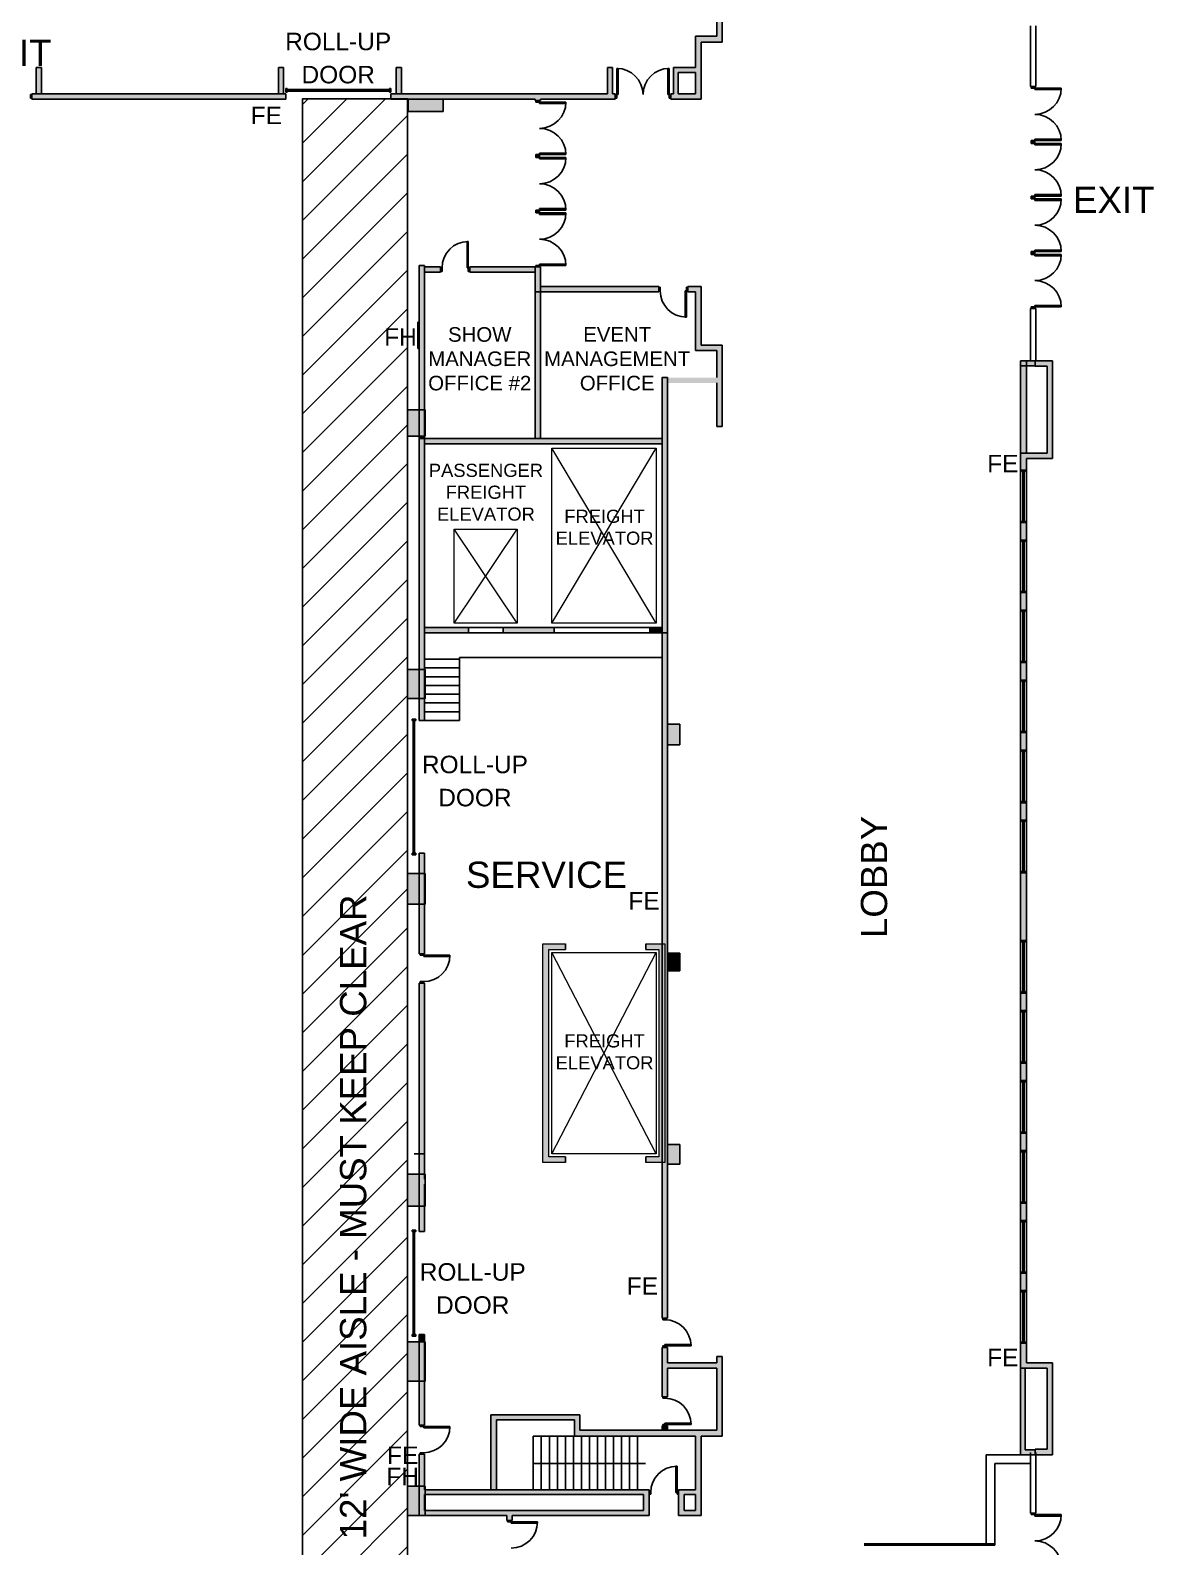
# Model space of a CAD drawing. Header units: inches. Extents: x -232 to 4871, y -5993 to -96.
# Drawn here: x 2971 to 4511, y -4732 to -2653 of the extents above; entities that cross this region are included whole.
import ezdxf
from ezdxf.enums import TextEntityAlignment as Align

# ---------------------------------------------------------------- set-up
doc = ezdxf.new("R2010")
doc.units = ezdxf.units.IN
doc.header["$LTSCALE"] = 100
doc.header["$MEASUREMENT"] = 0
doc.layers.get('0').update_dxf_attribs({"linetype": 'CONTINUOUS'})
for name, color, linetype in [('bldg_clmn', 9, 'CONTINUOUS'), ('bldg_doors', 9, 'CONTINUOUS'), ('bldg_doors_service', 7, 'CONTINUOUS'), ('bldg_fire', 1, 'CONTINUOUS'), ('bldg_glass', 9, 'CONTINUOUS'), ('bldg_keepclear', 1, 'CONTINUOUS'), ('bldg_stairs', 9, 'CONTINUOUS'), ('bldg_text', 94, 'CONTINUOUS'), ('bldg_wallint', 9, 'CONTINUOUS'), ('bldg_wallintsol', 9, 'CONTINUOUS')]:
    doc.layers.add(name, color=color, linetype=linetype)
doc.layers.add('bldg_elev', color=9, linetype='CONTINUOUS', lineweight=18)
doc.styles.add('bldgtx24', font='arial.ttf', dxfattribs={"height": 24})
doc.styles.add('bldgtx30', font='arial.ttf', dxfattribs={"height": 30})
doc.styles.add('bldgtx36', font='arial.ttf', dxfattribs={"height": 36})

msp = doc.modelspace()

# ---------------------------------------------------------------- hatches: boundary and pattern name
at = {"layer": 'bldg_clmn'}
for points in [[(3488.5, -3173), (3512.5, -3173), (3512.5, -3209), (3488.5, -3209)], [(3488.5, -3529), (3512.5, -3529), (3512.5, -3569), (3488.5, -3569)], [(3488.5, -3809), (3512.5, -3809), (3512.5, -3851), (3488.5, -3851)], [(3488.5, -4221), (3512.5, -4221), (3512.5, -4265), (3488.5, -4265)], [(3488.5, -4451), (3512.5, -4451), (3512.5, -4505), (3488.5, -4505)], [(3488.5, -4649), (3512.5, -4649), (3512.5, -4689), (3488.5, -4689)]]:
    msp.add_hatch(color=256, dxfattribs=at).paths.add_polyline_path(points)
at = {"layer": 'bldg_keepclear'}
h = msp.add_hatch(dxfattribs=at)
h.set_pattern_fill('ANSI31', color=256, scale=300)
h.paths.add_polyline_path([(3344.5, -5848.5), (3488.5, -5848.5), (3488.5, -2746.4), (3344.5, -2746.4)])
h.paths.add_polyline_path([(3441.9, -4731.2), (3441.9, -3828.2), (3386, -3828.2), (3386, -4731.2)], flags=24)
at = {"layer": 'bldg_wallintsol'}
h = msp.add_hatch(color=256, dxfattribs=at)
h.paths.add_polyline_path([(3891, -2668.7), (3919.5, -2668.7), (3919.5, -2561.9), (3912.2, -2561.9), (3912.2, -2660.7), (3883, -2660.7), (3883, -2703.7), (3852.8, -2703.7), (3852.8, -2739.7), (3849.2, -2739.7), (3849.2, -2747), (3852.8, -2747), (3891, -2747)])
h.paths.add_polyline_path([(3883, -2710.4), (3883, -2739.7), (3859.4, -2739.7), (3859.4, -2710.4)], flags=16)
for points in [[(2986.7, -2703.7), (2979.5, -2703.7), (2979.5, -2739.7), (2986.7, -2739.7)], [(3318.6, -2703.7), (3311.4, -2703.7), (3311.4, -2739.7), (3318.6, -2739.7)], [(3773.2, -2739.7), (3769.5, -2739.7), (3769.5, -2703.7), (3762.3, -2703.7), (3762.3, -2739.7), (3465.5, -2739.7), (3465.5, -2747), (3663.4, -2747), (3663.4, -2749.1), (3670.7, -2749.1), (3670.7, -2747), (3769.5, -2747), (3773.2, -2747)], [(3480.1, -2703.7), (3472.8, -2703.7), (3472.8, -2739.7), (3480.1, -2739.7)], [(3321.5, -2739.7), (2973.5, -2739.7), (2973.5, -2747), (3321.5, -2747)], [(3537.5, -2763.8), (3537.5, -2747), (3489.5, -2747), (3489.5, -2763.8)], [(3511.7, -2975), (3504.5, -2975), (3504.5, -3039.9), (3504.5, -3173), (3511.7, -3173)], [(3832.8, -3003.9), (3670.7, -3003.9), (3670.7, -2977.1), (3663.4, -2977.1), (3663.4, -3011.2), (3832.8, -3011.2)], [(3670.7, -3011.2), (3663.4, -3011.2), (3663.4, -3212.5), (3670.7, -3212.5)], [(3891, -3003.9), (3872.8, -3003.9), (3872.8, -3011.2), (3883, -3011.2), (3883, -3091.7), (3912.2, -3091.7), (3912.2, -3128.9), (3837.4, -3128.9), (3837.4, -3136.2), (3912.2, -3136.2), (3912.2, -3195.9), (3919.5, -3195.9), (3919.5, -3183.7), (3919.5, -3084.4), (3891, -3084.4)], [(3844.6, -3479), (3837.4, -3479), (3837.4, -3128.9), (3844.6, -3128.9)], [(3511.7, -3209), (3504.5, -3209), (3504.5, -3212.5), (3511.7, -3212.5)], [(3511.7, -3219.7), (3511.7, -3212.5), (3504.5, -3212.5), (3504.5, -3219.7), (3504.5, -3471.7), (3504.5, -3529), (3511.7, -3529), (3511.7, -3479), (3511.7, -3471.7)], [(3837.4, -3212.5), (3511.7, -3212.5), (3511.7, -3219.7), (3837.4, -3219.7)], [(3571.8, -3479), (3571.8, -3471.7), (3511.7, -3471.7), (3511.7, -3479)], [(3689.5, -3479), (3689.5, -3471.7), (3619.3, -3471.7), (3619.3, -3479)], [(3837.4, -3471.7), (3820.6, -3471.7), (3820.6, -3479), (3837.4, -3479)], [(3844.6, -3479), (3837.4, -3479), (3837.4, -3968.5), (3837.4, -4418.6), (3844.6, -4418.6)], [(3511.7, -3569), (3504.5, -3569), (3504.5, -3599), (3511.7, -3599)], [(3861.6, -3604.2), (3844.6, -3604.2), (3844.6, -3632.2), (3861.6, -3632.2)], [(3511.7, -3781), (3504.5, -3781), (3504.5, -3919), (3511.7, -3919)], [(4336.6, -3807.7), (4328.5, -3807.7), (4328.5, -3900.8), (4336.6, -3900.8)], [(3704.9, -3905.2), (3674.1, -3905.2), (3674.1, -4205.2), (3704.9, -4205.2), (3704.9, -4197.2), (3682.1, -4197.2), (3682.1, -3913.2), (3704.9, -3913.2)], [(3837.4, -3905.2), (3814.9, -3905.2), (3814.9, -3913.2), (3833.1, -3913.2), (3833.1, -4197.2), (3814.9, -4197.2), (3814.9, -4205.2), (3837.4, -4205.2), (3837.4, -3968.5)], [(3861.6, -3918.2), (3844.6, -3918.2), (3844.6, -3942.2), (3861.6, -3942.2)], [(3861.6, -4180.2), (3844.6, -4180.2), (3844.6, -4207.2), (3861.6, -4207.2)], [(3511.7, -4265), (3504.5, -4265), (3504.5, -4299.7), (3511.7, -4299.7)], [(3511.7, -4441), (3504.5, -4441), (3504.5, -4451), (3511.7, -4451)], [(4372.6, -4479.7), (4336.6, -4479.7), (4336.6, -4452.8), (4328.5, -4452.8), (4328.5, -4487.2), (4365.1, -4487.2), (4365.1, -4598.2), (4348.6, -4598.2), (4348.6, -4605.7), (4372.6, -4605.7)], [(4348.6, -4599.1), (4335.1, -4599.1), (4335.1, -4487.2), (4328.5, -4487.2), (4328.5, -4605.7), (4348.6, -4605.7)], [(3511.7, -4505), (3504.5, -4505), (3504.5, -4557.7), (3504.5, -4565), (3511.7, -4565)], [(3844.6, -4566.2), (3837.4, -4566.2), (3837.4, -4572.2), (3844.6, -4572.2)], [(3511.7, -4605), (3504.5, -4605), (3504.5, -4649), (3511.7, -4649)], [(3819.8, -4653.7), (3512.5, -4653.7), (3512.5, -4660.4), (3811.8, -4660.4), (3811.8, -4682.4), (3631.7, -4682.4), (3512.5, -4682.4), (3512.5, -4689), (3624.5, -4689), (3624.5, -4695.8), (3631.7, -4695.8), (3631.7, -4689), (3819.8, -4689)]]:
    msp.add_hatch(color=256, dxfattribs=at).paths.add_polyline_path(points)
h = msp.add_hatch(color=256, dxfattribs=at)
h.paths.add_polyline_path([(3663.4, -2977.1), (3573.7, -2977.1), (3573.7, -2984.4), (3663.4, -2984.4)])
h.paths.add_polyline_path([(3533.7, -2977.1), (3511.7, -2977.1), (3511.7, -2984.4), (3533.7, -2984.4)])
h = msp.add_hatch(color=256, dxfattribs=at)
h.paths.add_polyline_path([(4372.6, -3105.9), (4348.6, -3105.9), (4348.6, -3113.4), (4365.1, -3113.4), (4365.1, -3232.4), (4328.5, -3232.4), (4328.5, -3255.7), (4336.6, -3255.7), (4336.6, -3239.9), (4372.6, -3239.9)])
h.paths.add_polyline_path([(4348.6, -3105.9), (4336.6, -3105.9), (4336.6, -3112.5), (4348.6, -3112.5)])
h.paths.add_polyline_path([(4336.6, -3105.9), (4328.5, -3105.9), (4328.5, -3112.5), (4336.6, -3112.5)])
h.paths.add_polyline_path([(4336.6, -3112.5), (4328.5, -3112.5), (4328.5, -3232.4), (4336.6, -3232.4)])
h = msp.add_hatch(color=256, dxfattribs=at)
h.paths.add_polyline_path([(4336.6, -3327.7), (4328.5, -3327.7), (4328.5, -3351.7), (4336.6, -3351.7)])
h.paths.add_polyline_path([(4336.6, -3423.7), (4328.5, -3423.7), (4328.5, -3447.7), (4336.6, -3447.7)])
h.paths.add_polyline_path([(4336.6, -3519.7), (4328.5, -3519.7), (4328.5, -3543.7), (4336.6, -3543.7)])
h.paths.add_polyline_path([(4336.6, -3615.7), (4328.5, -3615.7), (4328.5, -3639.7), (4336.6, -3639.7)])
h.paths.add_polyline_path([(4336.6, -3711.7), (4328.5, -3711.7), (4328.5, -3735.7), (4336.6, -3735.7)])
h = msp.add_hatch(color=256, dxfattribs=at)
h.paths.add_polyline_path([(3511.7, -3959), (3504.5, -3959), (3504.5, -3975.7), (3504.5, -4193), (3511.7, -4193)])
h.paths.add_polyline_path([(3511.7, -4193), (3504.5, -4193), (3504.5, -4195), (3504.5, -4221), (3511.7, -4221)])
h = msp.add_hatch(color=256, dxfattribs=at)
h.paths.add_polyline_path([(4336.6, -3972.8), (4328.5, -3972.8), (4328.5, -3996.8), (4336.6, -3996.8)])
h.paths.add_polyline_path([(4336.6, -4068.8), (4328.5, -4068.8), (4328.5, -4092.8), (4336.6, -4092.8)])
h.paths.add_polyline_path([(4336.6, -4164.8), (4328.5, -4164.8), (4328.5, -4188.8), (4336.6, -4188.8)])
h.paths.add_polyline_path([(4336.6, -4260.8), (4328.5, -4260.8), (4328.5, -4284.8), (4336.6, -4284.8)])
h.paths.add_polyline_path([(4336.6, -4356.8), (4328.5, -4356.8), (4328.5, -4380.8), (4336.6, -4380.8)])
h = msp.add_hatch(color=256, dxfattribs=at)
h.paths.add_polyline_path([(3891, -4580.2), (3919.5, -4580.2), (3919.5, -4479.7), (3919.5, -4471.2), (3912.2, -4471.2), (3912.2, -4479.7), (3844.6, -4479.7), (3844.6, -4458.6), (3837.4, -4458.6), (3837.4, -4526.2), (3844.6, -4526.2), (3844.6, -4487), (3912.2, -4487), (3912.2, -4572.2), (3724.6, -4572.2), (3724.6, -4551.1), (3602.6, -4551.1), (3602.6, -4653.7), (3610.6, -4653.7), (3610.6, -4557.7), (3717.4, -4557.7), (3717.4, -4580.2), (3883, -4580.2), (3883, -4653.7), (3859.8, -4653.7), (3859.8, -4661), (3859.8, -4689), (3891, -4689)])
h.paths.add_polyline_path([(3883, -4660.4), (3883, -4682.4), (3867.8, -4682.4), (3867.8, -4660.4)], flags=16)

# ---------------------------------------------------------------- linework, layer by layer
msp.add_line((3717.4, -4580.2), (3660.8, -4580.2))
at = {"layer": 'bldg_clmn'}
for points in [[(3488.5, -3173), (3512.5, -3173), (3512.5, -3209), (3488.5, -3209)], [(3488.5, -3529), (3512.5, -3529), (3512.5, -3569), (3488.5, -3569)], [(3488.5, -3809), (3512.5, -3809), (3512.5, -3851), (3488.5, -3851)], [(3488.5, -4221), (3512.5, -4221), (3512.5, -4265), (3488.5, -4265)], [(3488.5, -4451), (3512.5, -4451), (3512.5, -4505), (3488.5, -4505)], [(3488.5, -4649), (3512.5, -4649), (3512.5, -4689), (3488.5, -4689)]]:
    msp.add_lwpolyline(points, close=True, dxfattribs=at)
at = {"layer": 'bldg_doors'}
for p, q in [((3777.2, -2704.9), (3775.2, -2704.9)), ((3775.2, -2704.9), (3775.2, -2740.9)), ((3777.2, -2740.9), (3777.2, -2704.9)), ((3845.2, -2740.9), (3845.2, -2704.9)), ((3845.2, -2704.9), (3847.2, -2704.9)), ((3847.2, -2704.9), (3847.2, -2740.9)), ((2971.5, -2740.9), (2973.5, -2740.9)), ((2971.5, -2745.9), (2971.5, -2740.9)), ((2973.5, -2740.9), (2973.5, -2745.9)), ((3773.2, -2745.9), (3773.2, -2740.9)), ((3773.2, -2740.9), (3775.2, -2740.9)), ((3775.2, -2740.9), (3777.2, -2740.9)), ((3775.2, -2740.9), (3775.2, -2745.9)), ((3847.2, -2740.9), (3845.2, -2740.9)), ((3849.2, -2740.9), (3847.2, -2740.9)), ((3847.2, -2740.9), (3847.2, -2745.9)), ((3849.2, -2745.9), (3849.2, -2740.9)), ((4343.4, -2731.9), (4343.4, -2729.9)), ((4343.4, -2729.9), (4348.4, -2729.9)), ((4348.4, -2731.9), (4343.4, -2731.9)), ((4348.4, -2729.9), (4348.4, -2731.9)), ((4348.4, -2731.9), (4348.4, -2733.9)), ((4384.4, -2731.9), (4348.4, -2731.9)), ((4348.4, -2733.9), (4384.4, -2733.9)), ((4384.4, -2733.9), (4384.4, -2731.9)), ((2973.5, -2745.9), (2971.5, -2745.9)), ((3664.5, -2751.1), (3664.5, -2749.1)), ((3664.5, -2749.1), (3669.5, -2749.1)), ((3669.5, -2751.1), (3664.5, -2751.1)), ((3669.5, -2749.1), (3669.5, -2751.1)), ((3669.5, -2751.1), (3669.5, -2753.1)), ((3705.5, -2751.1), (3669.5, -2751.1)), ((3669.5, -2753.1), (3705.5, -2753.1)), ((3705.5, -2753.1), (3705.5, -2751.1)), ((3775.2, -2745.9), (3773.2, -2745.9)), ((3847.2, -2745.9), (3849.2, -2745.9)), ((4343.4, -2803.9), (4343.4, -2805.9)), ((4348.4, -2803.9), (4343.4, -2803.9)), ((4343.4, -2807.9), (4343.4, -2805.9)), ((4343.4, -2805.9), (4348.4, -2805.9)), ((4343.4, -2805.9), (4348.4, -2805.9)), ((4348.4, -2803.9), (4348.4, -2801.9)), ((4348.4, -2801.9), (4384.4, -2801.9)), ((4384.4, -2803.9), (4348.4, -2803.9)), ((4348.4, -2805.9), (4348.4, -2803.9)), ((4348.4, -2805.9), (4348.4, -2807.9)), ((4384.4, -2801.9), (4384.4, -2803.9)), ((3664.5, -2823.1), (3664.5, -2825.1)), ((3669.5, -2823.1), (3664.5, -2823.1)), ((3664.5, -2827.1), (3664.5, -2825.1)), ((3664.5, -2825.1), (3669.5, -2825.1)), ((3664.5, -2825.1), (3669.5, -2825.1)), ((3669.5, -2827.1), (3664.5, -2827.1)), ((3669.5, -2823.1), (3669.5, -2821.1)), ((3669.5, -2821.1), (3705.5, -2821.1)), ((3705.5, -2823.1), (3669.5, -2823.1)), ((3669.5, -2825.1), (3669.5, -2823.1)), ((3669.5, -2825.1), (3669.5, -2827.1)), ((3669.5, -2827.1), (3669.5, -2829.1)), ((3705.5, -2827.1), (3669.5, -2827.1)), ((3705.5, -2821.1), (3705.5, -2823.1)), ((3705.5, -2829.1), (3705.5, -2827.1)), ((4348.4, -2807.9), (4343.4, -2807.9)), ((4348.4, -2807.9), (4348.4, -2809.9)), ((4384.4, -2807.9), (4348.4, -2807.9)), ((4348.4, -2809.9), (4384.4, -2809.9)), ((4384.4, -2809.9), (4384.4, -2807.9)), ((3669.5, -2829.1), (3705.5, -2829.1)), ((4343.4, -2879.9), (4343.4, -2881.9)), ((4348.4, -2879.9), (4343.4, -2879.9)), ((4343.4, -2881.9), (4348.4, -2881.9)), ((4343.4, -2883.9), (4343.4, -2881.9)), ((4343.4, -2881.9), (4348.4, -2881.9)), ((4348.4, -2883.9), (4343.4, -2883.9)), ((4348.4, -2879.9), (4348.4, -2877.9)), ((4348.4, -2877.9), (4384.4, -2877.9)), ((4384.4, -2879.9), (4348.4, -2879.9)), ((4348.4, -2881.9), (4348.4, -2879.9)), ((4348.4, -2881.9), (4348.4, -2883.9)), ((4348.4, -2883.9), (4348.4, -2885.9)), ((4384.4, -2883.9), (4348.4, -2883.9)), ((4348.4, -2885.9), (4384.4, -2885.9)), ((4384.4, -2877.9), (4384.4, -2879.9)), ((4384.4, -2885.9), (4384.4, -2883.9)), ((3664.5, -2899.1), (3664.5, -2901.1)), ((3669.5, -2899.1), (3664.5, -2899.1)), ((3664.5, -2901.1), (3669.5, -2901.1)), ((3664.5, -2903.1), (3664.5, -2901.1)), ((3664.5, -2901.1), (3669.5, -2901.1)), ((3669.5, -2903.1), (3664.5, -2903.1)), ((3669.5, -2899.1), (3669.5, -2897.1)), ((3669.5, -2897.1), (3705.5, -2897.1)), ((3705.5, -2899.1), (3669.5, -2899.1)), ((3669.5, -2901.1), (3669.5, -2899.1)), ((3669.5, -2901.1), (3669.5, -2903.1)), ((3669.5, -2903.1), (3669.5, -2905.1)), ((3705.5, -2903.1), (3669.5, -2903.1)), ((3669.5, -2905.1), (3705.5, -2905.1)), ((3705.5, -2897.1), (3705.5, -2899.1)), ((3705.5, -2905.1), (3705.5, -2903.1)), ((3570, -2978.2), (3570, -2942.2)), ((3570, -2942.2), (3571.7, -2942.2)), ((3571.7, -2942.2), (3571.7, -2978.2)), ((3669.5, -2975.1), (3669.5, -2973.1)), ((3669.5, -2973.1), (3705.5, -2973.1)), ((3705.5, -2973.1), (3705.5, -2975.1)), ((4343.4, -2955.9), (4343.4, -2957.9)), ((4348.4, -2955.9), (4343.4, -2955.9)), ((4343.4, -2957.9), (4348.4, -2957.9)), ((4343.4, -2957.9), (4348.4, -2957.9)), ((4343.4, -2959.9), (4343.4, -2957.9)), ((4343.4, -2957.9), (4348.4, -2957.9)), ((4348.4, -2959.9), (4343.4, -2959.9)), ((4348.4, -2955.9), (4348.4, -2953.9)), ((4348.4, -2953.9), (4384.4, -2953.9)), ((4348.4, -2957.9), (4348.4, -2955.9)), ((4384.4, -2955.9), (4348.4, -2955.9)), ((4348.4, -2957.9), (4348.4, -2959.9)), ((4348.4, -2959.9), (4348.4, -2961.9)), ((4384.4, -2959.9), (4348.4, -2959.9)), ((4348.4, -2961.9), (4384.4, -2961.9)), ((4384.4, -2953.9), (4384.4, -2955.9)), ((4384.4, -2961.9), (4384.4, -2959.9)), ((3533.7, -2983.2), (3533.7, -2978.2)), ((3533.7, -2978.2), (3535.7, -2978.2)), ((3535.7, -2983.2), (3533.7, -2983.2)), ((3535.7, -2978.2), (3535.7, -2983.2)), ((3571.7, -2978.2), (3570, -2978.2)), ((3573.7, -2978.2), (3571.7, -2978.2)), ((3571.7, -2978.2), (3571.7, -2983.2)), ((3571.7, -2983.2), (3573.7, -2983.2)), ((3573.7, -2983.2), (3573.7, -2978.2)), ((3664.5, -2975.1), (3664.5, -2977.1)), ((3669.5, -2975.1), (3664.5, -2975.1)), ((3664.5, -2977.1), (3669.5, -2977.1)), ((3669.5, -2977.1), (3669.5, -2975.1)), ((3705.5, -2975.1), (3669.5, -2975.1)), ((3834.8, -3005), (3832.8, -3005)), ((3832.8, -3005), (3832.8, -3010)), ((3832.8, -3010), (3834.8, -3010)), ((3834.8, -3010), (3834.8, -3005)), ((3870.8, -3010), (3869.1, -3010)), ((3869.1, -3010), (3869.1, -3046)), ((3870.8, -3005), (3872.8, -3005)), ((3870.8, -3010), (3870.8, -3005)), ((3872.8, -3010), (3870.8, -3010)), ((3870.8, -3046), (3870.8, -3010)), ((3872.8, -3005), (3872.8, -3010)), ((4343.4, -3031.9), (4343.4, -3033.9)), ((4348.4, -3031.9), (4343.4, -3031.9)), ((4343.4, -3033.9), (4348.4, -3033.9)), ((4348.4, -3031.9), (4348.4, -3029.9)), ((4348.4, -3029.9), (4384.4, -3029.9)), ((4348.4, -3033.9), (4348.4, -3031.9)), ((4384.4, -3031.9), (4348.4, -3031.9)), ((4384.4, -3029.9), (4384.4, -3031.9)), ((3869.1, -3046), (3870.8, -3046)), ((3499.7, -3597), (3494.7, -3597)), ((3494.7, -3597), (3494.7, -3599)), ((3494.7, -3599), (3499.7, -3599)), ((3498.2, -3599), (3496.2, -3599)), ((3496.2, -3599), (3496.2, -3781)), ((3498.2, -3781), (3498.2, -3599)), ((3499.7, -3599), (3499.7, -3597)), ((3494.7, -3783), (3494.7, -3781)), ((3494.7, -3781), (3499.7, -3781)), ((3499.7, -3783), (3494.7, -3783)), ((3496.2, -3781), (3498.2, -3781)), ((3499.7, -3781), (3499.7, -3783)), ((3505.6, -3921), (3505.6, -3919)), ((3505.6, -3919), (3510.6, -3919)), ((3510.6, -3921), (3505.6, -3921)), ((3510.6, -3919), (3510.6, -3921)), ((3510.6, -3921), (3510.6, -3922.7)), ((3546.6, -3921), (3510.6, -3921)), ((3510.6, -3922.7), (3546.6, -3922.7)), ((3546.6, -3922.7), (3546.6, -3921)), ((3505.6, -3957), (3505.6, -3959)), ((3510.6, -3957), (3505.6, -3957)), ((3505.6, -3959), (3510.6, -3959)), ((3510.6, -3959), (3510.6, -3957)), ((3499.7, -4297.7), (3494.7, -4297.7)), ((3494.7, -4297.7), (3494.7, -4299.7)), ((3494.7, -4299.7), (3499.7, -4299.7)), ((3498.2, -4299.7), (3496.2, -4299.7)), ((3496.2, -4299.7), (3496.2, -4441)), ((3498.2, -4441), (3498.2, -4299.7)), ((3499.7, -4299.7), (3499.7, -4297.7)), ((3843.5, -4418.6), (3838.5, -4418.6)), ((3838.5, -4418.6), (3838.5, -4420.6)), ((3838.5, -4420.6), (3843.5, -4420.6)), ((3843.5, -4420.6), (3843.5, -4418.6)), ((3494.7, -4443), (3494.7, -4441)), ((3494.7, -4441), (3499.7, -4441)), ((3499.7, -4443), (3494.7, -4443)), ((3496.2, -4441), (3498.2, -4441)), ((3499.7, -4441), (3499.7, -4443)), ((3838.5, -4458.6), (3838.5, -4456.6)), ((3838.5, -4456.6), (3843.5, -4456.6)), ((3843.5, -4458.6), (3838.5, -4458.6)), ((3841, -4456.6), (3841, -4454.8)), ((3841, -4454.8), (3877, -4454.8)), ((3877, -4456.6), (3841, -4456.6)), ((3843.5, -4456.6), (3843.5, -4458.6)), ((3877, -4454.8), (3877, -4456.6)), ((3843.5, -4526.2), (3838.5, -4526.2)), ((3838.5, -4526.2), (3838.5, -4528.2)), ((3838.5, -4528.2), (3843.5, -4528.2)), ((3843.5, -4528.2), (3843.5, -4526.2)), ((3505.6, -4567), (3505.6, -4565)), ((3505.6, -4565), (3510.6, -4565)), ((3510.6, -4567), (3505.6, -4567)), ((3510.6, -4565), (3510.6, -4567)), ((3510.6, -4567), (3510.6, -4568.7)), ((3546.6, -4567), (3510.6, -4567)), ((3510.6, -4568.7), (3546.6, -4568.7)), ((3546.6, -4568.7), (3546.6, -4567)), ((3838.5, -4566.2), (3838.5, -4564.2)), ((3838.5, -4564.2), (3843.5, -4564.2)), ((3843.5, -4566.2), (3838.5, -4566.2)), ((3841, -4564.2), (3841, -4562.5)), ((3841, -4562.5), (3877, -4562.5)), ((3877, -4564.2), (3841, -4564.2)), ((3843.5, -4564.2), (3843.5, -4566.2)), ((3877, -4562.5), (3877, -4564.2)), ((3505.6, -4603), (3505.6, -4605)), ((3510.6, -4603), (3505.6, -4603)), ((3505.6, -4605), (3510.6, -4605)), ((3510.6, -4605), (3510.6, -4603)), ((3856.1, -4657.4), (3856.1, -4621.4)), ((3856.1, -4621.4), (3857.8, -4621.4)), ((3857.8, -4621.4), (3857.8, -4657.4)), ((3821.8, -4654.9), (3819.8, -4654.9)), ((3819.8, -4654.9), (3819.8, -4659.9)), ((3821.8, -4659.9), (3821.8, -4654.9)), ((3857.8, -4654.9), (3859.8, -4654.9)), ((3857.8, -4659.9), (3857.8, -4654.9)), ((3859.8, -4654.9), (3859.8, -4659.9)), ((3819.8, -4659.9), (3821.8, -4659.9)), ((3857.8, -4657.4), (3856.1, -4657.4)), ((3859.8, -4659.9), (3857.8, -4659.9)), ((3625.6, -4697.8), (3625.6, -4695.8)), ((3625.6, -4695.8), (3630.6, -4695.8)), ((3630.6, -4697.8), (3625.6, -4697.8)), ((3630.6, -4695.8), (3630.6, -4697.8)), ((3630.6, -4697.8), (3630.6, -4699.8)), ((3666.6, -4697.8), (3630.6, -4697.8)), ((3666.6, -4699.8), (3666.6, -4697.8)), ((4343.4, -4687.9), (4343.4, -4685.9)), ((4343.4, -4685.9), (4348.4, -4685.9)), ((4348.4, -4687.9), (4343.4, -4687.9)), ((4348.4, -4685.9), (4348.4, -4687.9)), ((4348.4, -4687.9), (4348.4, -4689.9)), ((4384.4, -4687.9), (4348.4, -4687.9)), ((4348.4, -4689.9), (4384.4, -4689.9)), ((4384.4, -4689.9), (4384.4, -4687.9)), ((3630.6, -4699.8), (3666.6, -4699.8))]:
    msp.add_line(p, q, dxfattribs=at)
for centre, start, end in [((3775.2, -2740.9), 0, 90), ((4348.4, -2731.9), 270, 0), ((3669.5, -2751.1), 270, 0), ((3669.5, -2827.1), 270, 0), ((4348.4, -2807.9), 270, 0), ((4348.4, -2883.9), 270, 0), ((3669.5, -2903.1), 270, 0), ((4348.4, -2959.9), 270, 0), ((3870.8, -3010), 180, 270), ((3510.6, -3921), 270, 0), ((3841, -4456.6), 0, 90), ((3841, -4564.2), 0, 90), ((3510.6, -4567), 270, 0), ((3857.8, -4657.4), 90, 180), ((3630.6, -4697.8), 270, 0), ((4348.4, -4687.9), 270, 0)]:
    msp.add_arc(centre, 36, start, end, dxfattribs=at)
at = {"layer": 'bldg_doors', "extrusion": (0, 0, -1)}
for centre, start, end in [((-3847.2, -2740.9), 0, 90), ((-4348.4, -2803.9), 90, 180), ((-3669.5, -2823.1), 90, 180), ((-4348.4, -2879.9), 90, 180), ((-3669.5, -2899.1), 90, 180), ((-4348.4, -2955.9), 90, 180), ((-3571.7, -2978.2), 0, 90), ((-3669.5, -2975.1), 90, 180), ((-4348.4, -3031.9), 90, 180), ((-4348.4, -4759.9), 90, 180)]:
    msp.add_arc(centre, 36, start, end, dxfattribs=at)
at = {"layer": 'bldg_doors_service'}
for p, q in [((3321.5, -2737.4), (3321.5, -2732.4)), ((3321.5, -2732.4), (3323.5, -2732.4)), ((3323.5, -2737.4), (3321.5, -2737.4)), ((3323.5, -2732.4), (3323.5, -2737.4)), ((3323.5, -2735.9), (3323.5, -2733.9)), ((3323.5, -2733.9), (3463.5, -2733.9)), ((3463.5, -2735.9), (3323.5, -2735.9)), ((3465.5, -2732.4), (3463.5, -2732.4)), ((3463.5, -2732.4), (3463.5, -2737.4)), ((3463.5, -2733.9), (3463.5, -2735.9)), ((3463.5, -2737.4), (3465.5, -2737.4)), ((3465.5, -2737.4), (3465.5, -2732.4))]:
    msp.add_line(p, q, dxfattribs=at)
at = {"layer": 'bldg_elev'}
for p, q in [((3686.1, -3465.7), (3829.1, -3225.7)), ((3829.1, -3465.7), (3686.1, -3225.7)), ((3552.5, -3465.7), (3638.7, -3336.5)), ((3638.7, -3465.7), (3552.5, -3336.5)), ((3686.1, -4193.2), (3829.1, -3917.2)), ((3829.1, -4193.2), (3686.1, -3917.2))]:
    msp.add_line(p, q, dxfattribs=at)
for points in [[(3829.1, -3465.7), (3686.1, -3465.7), (3686.1, -3225.7), (3829.1, -3225.7)], [(3638.7, -3465.7), (3552.5, -3465.7), (3552.5, -3336.5), (3638.7, -3336.5)], [(3829.1, -4193.2), (3686.1, -4193.2), (3686.1, -3917.2), (3829.1, -3917.2)]]:
    msp.add_lwpolyline(points, close=True, dxfattribs=at)
for points in [[(3704.9, -4205.2), (3674.1, -4205.2), (3674.1, -3905.2), (3704.9, -3905.2)], [(3814.9, -3905.2), (3841.1, -3905.2), (3841.1, -4205.2), (3814.9, -4205.2)], [(3704.9, -4197.2), (3682.1, -4197.2), (3682.1, -3913.2), (3704.9, -3913.2)], [(3814.9, -3913.2), (3833.1, -3913.2), (3833.1, -4197.2), (3814.9, -4197.2)]]:
    msp.add_lwpolyline(points, dxfattribs=at)
at = {"layer": 'bldg_glass'}
for p, q in [((4328.5, -3327.7), (4328.5, -3255.7)), ((4330.2, -3257.7), (4330.2, -3255.7)), ((4330.2, -3255.7), (4334.9, -3255.7)), ((4334.9, -3257.7), (4330.2, -3257.7)), ((4331.6, -3325.8), (4331.6, -3257.7)), ((4331.6, -3257.7), (4333.6, -3257.7)), ((4333.6, -3259.7), (4331.6, -3259.7)), ((4332.6, -3323.8), (4332.6, -3259.7)), ((4333.6, -3257.7), (4333.6, -3325.8)), ((4334.9, -3255.7), (4334.9, -3257.7)), ((4336.6, -3327.7), (4336.6, -3255.7)), ((4330.2, -3325.8), (4330.2, -3327.7)), ((4334.9, -3325.8), (4330.2, -3325.8)), ((4333.6, -3323.8), (4331.6, -3323.8)), ((4333.6, -3325.8), (4331.6, -3325.8)), ((4334.9, -3327.7), (4334.9, -3325.8)), ((4330.2, -3327.7), (4334.9, -3327.7)), ((4328.5, -3423.7), (4328.5, -3351.7)), ((4330.2, -3353.7), (4330.2, -3351.7)), ((4330.2, -3351.7), (4334.9, -3351.7)), ((4334.9, -3353.7), (4330.2, -3353.7)), ((4331.6, -3421.8), (4331.6, -3353.7)), ((4331.6, -3353.7), (4333.6, -3353.7)), ((4333.6, -3355.7), (4331.6, -3355.7)), ((4332.6, -3419.8), (4332.6, -3355.7)), ((4333.6, -3353.7), (4333.6, -3421.8)), ((4334.9, -3351.7), (4334.9, -3353.7)), ((4336.6, -3423.7), (4336.6, -3351.7)), ((4330.2, -3421.8), (4330.2, -3423.7)), ((4334.9, -3421.8), (4330.2, -3421.8)), ((4330.2, -3423.7), (4334.9, -3423.7)), ((4333.6, -3419.8), (4331.6, -3419.8)), ((4333.6, -3421.8), (4331.6, -3421.8)), ((4334.9, -3423.7), (4334.9, -3421.8)), ((4328.5, -3519.7), (4328.5, -3447.7)), ((4330.2, -3449.7), (4330.2, -3447.7)), ((4330.2, -3447.7), (4334.9, -3447.7)), ((4334.9, -3449.7), (4330.2, -3449.7)), ((4331.6, -3517.8), (4331.6, -3449.7)), ((4331.6, -3449.7), (4333.6, -3449.7)), ((4333.6, -3449.7), (4333.6, -3517.8)), ((4334.9, -3447.7), (4334.9, -3449.7)), ((4336.6, -3519.7), (4336.6, -3447.7)), ((3619.3, -3471.7), (3571.8, -3471.7)), ((3820.6, -3471.7), (3689.5, -3471.7)), ((4333.6, -3451.7), (4331.6, -3451.7)), ((4332.6, -3515.8), (4332.6, -3451.7)), ((3619.3, -3479), (3571.8, -3479)), ((3820.6, -3479), (3689.5, -3479)), ((4330.2, -3517.8), (4330.2, -3519.7)), ((4334.9, -3517.8), (4330.2, -3517.8)), ((4330.2, -3519.7), (4334.9, -3519.7)), ((4333.6, -3515.8), (4331.6, -3515.8)), ((4333.6, -3517.8), (4331.6, -3517.8)), ((4334.9, -3519.7), (4334.9, -3517.8)), ((4328.5, -3615.7), (4328.5, -3543.7)), ((4330.2, -3545.7), (4330.2, -3543.7)), ((4330.2, -3543.7), (4334.9, -3543.7)), ((4334.9, -3545.7), (4330.2, -3545.7)), ((4331.6, -3613.8), (4331.6, -3545.7)), ((4331.6, -3545.7), (4333.6, -3545.7)), ((4333.6, -3547.7), (4331.6, -3547.7)), ((4332.6, -3611.8), (4332.6, -3547.7)), ((4333.6, -3545.7), (4333.6, -3613.8)), ((4334.9, -3543.7), (4334.9, -3545.7)), ((4336.6, -3615.7), (4336.6, -3543.7)), ((4330.2, -3613.8), (4330.2, -3615.7)), ((4334.9, -3613.8), (4330.2, -3613.8)), ((4330.2, -3615.7), (4334.9, -3615.7)), ((4333.6, -3611.8), (4331.6, -3611.8)), ((4333.6, -3613.8), (4331.6, -3613.8)), ((4334.9, -3615.7), (4334.9, -3613.8)), ((4328.5, -3711.7), (4328.5, -3639.7)), ((4330.2, -3641.7), (4330.2, -3639.7)), ((4330.2, -3639.7), (4334.9, -3639.7)), ((4334.9, -3641.7), (4330.2, -3641.7)), ((4331.6, -3709.8), (4331.6, -3641.7)), ((4331.6, -3641.7), (4333.6, -3641.7)), ((4333.6, -3643.7), (4331.6, -3643.7)), ((4332.6, -3707.8), (4332.6, -3643.7)), ((4333.6, -3641.7), (4333.6, -3709.8)), ((4334.9, -3639.7), (4334.9, -3641.7)), ((4336.6, -3711.7), (4336.6, -3639.7)), ((4330.2, -3709.8), (4330.2, -3711.7)), ((4334.9, -3709.8), (4330.2, -3709.8)), ((4330.2, -3711.7), (4334.9, -3711.7)), ((4333.6, -3707.8), (4331.6, -3707.8)), ((4333.6, -3709.8), (4331.6, -3709.8)), ((4334.9, -3711.7), (4334.9, -3709.8)), ((4328.5, -3807.7), (4328.5, -3735.7)), ((4330.2, -3737.7), (4330.2, -3735.7)), ((4330.2, -3735.7), (4334.9, -3735.7)), ((4334.9, -3737.7), (4330.2, -3737.7)), ((4331.6, -3805.8), (4331.6, -3737.7)), ((4331.6, -3737.7), (4333.6, -3737.7)), ((4333.6, -3739.7), (4331.6, -3739.7)), ((4332.6, -3803.8), (4332.6, -3739.7)), ((4333.6, -3737.7), (4333.6, -3805.8)), ((4334.9, -3735.7), (4334.9, -3737.7)), ((4336.6, -3807.7), (4336.6, -3735.7)), ((4333.6, -3803.8), (4331.6, -3803.8)), ((4330.2, -3805.8), (4330.2, -3807.7)), ((4334.9, -3805.8), (4330.2, -3805.8)), ((4330.2, -3807.7), (4334.9, -3807.7)), ((4333.6, -3805.8), (4331.6, -3805.8)), ((4334.9, -3807.7), (4334.9, -3805.8)), ((4328.5, -3972.8), (4328.5, -3900.8)), ((4330.2, -3902.8), (4330.2, -3900.8)), ((4330.2, -3900.8), (4334.9, -3900.8)), ((4334.9, -3902.8), (4330.2, -3902.8)), ((4331.6, -3970.8), (4331.6, -3902.8)), ((4331.6, -3902.8), (4333.6, -3902.8)), ((4333.6, -3904.7), (4331.6, -3904.7)), ((4332.6, -3968.8), (4332.6, -3904.7)), ((4333.6, -3902.8), (4333.6, -3970.8)), ((4334.9, -3900.8), (4334.9, -3902.8)), ((4336.6, -3972.8), (4336.6, -3900.8)), ((4330.2, -3970.8), (4330.2, -3972.8)), ((4334.9, -3970.8), (4330.2, -3970.8)), ((4333.6, -3968.8), (4331.6, -3968.8)), ((4333.6, -3970.8), (4331.6, -3970.8)), ((4334.9, -3972.8), (4334.9, -3970.8)), ((4330.2, -3972.8), (4334.9, -3972.8)), ((4328.5, -4068.8), (4328.5, -3996.8)), ((4330.2, -3998.8), (4330.2, -3996.8)), ((4330.2, -3996.8), (4334.9, -3996.8)), ((4334.9, -3998.8), (4330.2, -3998.8)), ((4331.6, -4066.8), (4331.6, -3998.8)), ((4331.6, -3998.8), (4333.6, -3998.8)), ((4333.6, -4000.7), (4331.6, -4000.7)), ((4332.6, -4064.8), (4332.6, -4000.7)), ((4333.6, -3998.8), (4333.6, -4066.8)), ((4334.9, -3996.8), (4334.9, -3998.8)), ((4336.6, -4068.8), (4336.6, -3996.8)), ((4330.2, -4066.8), (4330.2, -4068.8)), ((4334.9, -4066.8), (4330.2, -4066.8)), ((4330.2, -4068.8), (4334.9, -4068.8)), ((4333.6, -4064.8), (4331.6, -4064.8)), ((4333.6, -4066.8), (4331.6, -4066.8)), ((4334.9, -4068.8), (4334.9, -4066.8)), ((4328.5, -4164.8), (4328.5, -4092.8)), ((4330.2, -4094.8), (4330.2, -4092.8)), ((4330.2, -4092.8), (4334.9, -4092.8)), ((4334.9, -4094.8), (4330.2, -4094.8)), ((4331.6, -4162.8), (4331.6, -4094.8)), ((4331.6, -4094.8), (4333.6, -4094.8)), ((4333.6, -4094.8), (4333.6, -4162.8)), ((4334.9, -4092.8), (4334.9, -4094.8)), ((4336.6, -4164.8), (4336.6, -4092.8)), ((4333.6, -4096.7), (4331.6, -4096.7)), ((4332.6, -4160.8), (4332.6, -4096.7)), ((4330.2, -4162.8), (4330.2, -4164.8)), ((4334.9, -4162.8), (4330.2, -4162.8)), ((4330.2, -4164.8), (4334.9, -4164.8)), ((4333.6, -4160.8), (4331.6, -4160.8)), ((4333.6, -4162.8), (4331.6, -4162.8)), ((4334.9, -4164.8), (4334.9, -4162.8)), ((4328.5, -4260.8), (4328.5, -4188.8)), ((4330.2, -4190.8), (4330.2, -4188.8)), ((4330.2, -4188.8), (4334.9, -4188.8)), ((4334.9, -4190.8), (4330.2, -4190.8)), ((4331.6, -4258.8), (4331.6, -4190.8)), ((4331.6, -4190.8), (4333.6, -4190.8)), ((4333.6, -4192.7), (4331.6, -4192.7)), ((4332.6, -4256.8), (4332.6, -4192.7)), ((4333.6, -4190.8), (4333.6, -4258.8)), ((4334.9, -4188.8), (4334.9, -4190.8)), ((4336.6, -4260.8), (4336.6, -4188.8)), ((4330.2, -4258.8), (4330.2, -4260.8)), ((4334.9, -4258.8), (4330.2, -4258.8)), ((4330.2, -4260.8), (4334.9, -4260.8)), ((4333.6, -4256.8), (4331.6, -4256.8)), ((4333.6, -4258.8), (4331.6, -4258.8)), ((4334.9, -4260.8), (4334.9, -4258.8)), ((4328.5, -4356.8), (4328.5, -4284.8)), ((4330.2, -4286.8), (4330.2, -4284.8)), ((4330.2, -4284.8), (4334.9, -4284.8)), ((4334.9, -4286.8), (4330.2, -4286.8)), ((4331.6, -4354.8), (4331.6, -4286.8)), ((4331.6, -4286.8), (4333.6, -4286.8)), ((4333.6, -4288.7), (4331.6, -4288.7)), ((4332.6, -4352.8), (4332.6, -4288.7)), ((4333.6, -4286.8), (4333.6, -4354.8)), ((4334.9, -4284.8), (4334.9, -4286.8)), ((4336.6, -4356.8), (4336.6, -4284.8)), ((4330.2, -4354.8), (4330.2, -4356.8)), ((4334.9, -4354.8), (4330.2, -4354.8)), ((4330.2, -4356.8), (4334.9, -4356.8)), ((4333.6, -4352.8), (4331.6, -4352.8)), ((4333.6, -4354.8), (4331.6, -4354.8)), ((4334.9, -4356.8), (4334.9, -4354.8)), ((4328.5, -4452.8), (4328.5, -4380.8)), ((4330.2, -4382.8), (4330.2, -4380.8)), ((4330.2, -4380.8), (4334.9, -4380.8)), ((4334.9, -4382.8), (4330.2, -4382.8)), ((4331.6, -4450.8), (4331.6, -4382.8)), ((4331.6, -4382.8), (4333.6, -4382.8)), ((4333.6, -4384.7), (4331.6, -4384.7)), ((4332.6, -4448.8), (4332.6, -4384.7)), ((4333.6, -4382.8), (4333.6, -4450.8)), ((4334.9, -4380.8), (4334.9, -4382.8)), ((4336.6, -4452.8), (4336.6, -4380.8)), ((4333.6, -4448.8), (4331.6, -4448.8)), ((4330.2, -4450.8), (4330.2, -4452.8)), ((4334.9, -4450.8), (4330.2, -4450.8)), ((4330.2, -4452.8), (4334.9, -4452.8)), ((4333.6, -4450.8), (4331.6, -4450.8)), ((4334.9, -4452.8), (4334.9, -4450.8))]:
    msp.add_line(p, q, dxfattribs=at)
at = {"layer": 'bldg_keepclear'}
msp.add_lwpolyline([(3344.5, -5848.5), (3488.5, -5848.5), (3488.5, -2746.4), (3344.5, -2746.4)], close=True, dxfattribs=at)
at = {"layer": 'bldg_stairs'}
for p, q in [((3660.8, -4580.2), (3660.8, -4653.7)), ((3671.8, -4580.2), (3671.8, -4653.7)), ((3682.8, -4580.2), (3682.8, -4653.7)), ((3693.8, -4580.2), (3693.8, -4653.7)), ((3704.8, -4580.2), (3704.8, -4653.7)), ((3715.8, -4580.2), (3715.8, -4653.7)), ((3726.8, -4580.2), (3726.8, -4653.7)), ((3737.8, -4580.2), (3737.8, -4653.7)), ((3748.8, -4580.2), (3748.8, -4653.7)), ((3759.8, -4580.2), (3759.8, -4653.7)), ((3770.8, -4580.2), (3770.8, -4653.7)), ((3781.8, -4580.2), (3781.8, -4653.7)), ((3792.8, -4580.2), (3792.8, -4653.7)), ((3803.8, -4580.2), (3803.8, -4653.7)), ((3660.8, -4617.7), (3814.8, -4617.7))]:
    msp.add_line(p, q, dxfattribs=at)
at = {"layer": 'bldg_wallint'}
for p, q in [((3912.2, -2561.9), (3912.2, -2660.7)), ((3919.5, -2668.7), (3919.5, -2561.9)), ((3912.2, -2660.7), (3883, -2660.7)), ((3883, -2703.7), (3883, -2660.7)), ((4342.3, -2646.7), (4342.3, -2729.9)), ((4349.5, -2729.9), (4349.5, -2646.7)), ((3919.5, -2668.7), (3891, -2668.7)), ((3891, -2747), (3891, -2668.7)), ((2979.5, -2703.7), (2986.7, -2703.7)), ((2979.5, -2739.7), (2979.5, -2703.7)), ((2986.7, -2703.7), (2986.7, -2739.7)), ((3311.4, -2703.7), (3318.6, -2703.7)), ((3311.4, -2739.7), (3311.4, -2703.7)), ((3318.6, -2703.7), (3318.6, -2739.7)), ((3472.8, -2703.7), (3480.1, -2703.7)), ((3472.8, -2739.7), (3472.8, -2703.7)), ((3480.1, -2703.7), (3480.1, -2739.7)), ((3762.3, -2703.7), (3762.3, -2739.7)), ((3769.5, -2703.7), (3762.3, -2703.7)), ((3769.5, -2739.7), (3769.5, -2703.7)), ((3883, -2703.7), (3852.8, -2703.7)), ((3852.8, -2703.7), (3852.8, -2739.7)), ((3859.4, -2710.4), (3883, -2710.4)), ((3859.4, -2739.7), (3859.4, -2710.4)), ((3883, -2739.7), (3883, -2710.4)), ((3321.5, -2739.7), (2973.5, -2739.7)), ((2973.5, -2747), (2973.5, -2739.7)), ((2973.5, -2747), (2973.5, -2739.7)), ((2973.5, -2739.7), (2973.5, -2747)), ((3321.5, -2747), (3321.5, -2739.7)), ((3762.3, -2739.7), (3465.5, -2739.7)), ((3465.5, -2739.7), (3465.5, -2747)), ((3773.2, -2739.7), (3769.5, -2739.7)), ((3773.2, -2747), (3773.2, -2739.7)), ((3852.8, -2739.7), (3849.2, -2739.7)), ((3849.2, -2739.7), (3849.2, -2747)), ((3883, -2739.7), (3859.4, -2739.7)), ((4342.3, -2729.9), (4349.5, -2729.9)), ((2973.5, -2747), (3321.5, -2747)), ((3465.5, -2747), (3663.4, -2747)), ((3489.5, -2763.8), (3489.5, -2747)), ((3537.5, -2763.8), (3489.5, -2763.8)), ((3537.5, -2763.8), (3537.5, -2747)), ((3663.4, -2747), (3663.4, -2749.1)), ((3663.4, -2749.1), (3670.7, -2749.1)), ((3670.7, -2749.1), (3670.7, -2747)), ((3670.7, -2747), (3769.5, -2747)), ((3769.5, -2747), (3773.2, -2747)), ((3849.2, -2747), (3852.8, -2747)), ((3852.8, -2747), (3891, -2747)), ((3504.5, -2975), (3504.5, -3039.9)), ((3511.7, -2975), (3504.5, -2975)), ((3511.7, -3212.5), (3511.7, -2975)), ((3533.7, -2977.1), (3511.7, -2977.1)), ((3511.7, -2984.4), (3533.7, -2984.4)), ((3533.7, -2984.4), (3533.7, -2977.1)), ((3573.7, -2977.1), (3573.7, -2984.4)), ((3573.7, -2977.1), (3663.4, -2977.1)), ((3573.7, -2984.4), (3663.4, -2984.4)), ((3663.4, -2977.1), (3663.4, -3011.2)), ((3670.7, -2977.1), (3663.4, -2977.1)), ((3670.7, -3003.9), (3670.7, -2977.1)), ((3663.4, -3011.2), (3832.8, -3011.2)), ((3663.4, -3011.2), (3663.4, -3212.5)), ((3832.8, -3003.9), (3670.7, -3003.9)), ((3670.7, -3003.9), (3670.7, -3212.5)), ((3832.8, -3011.2), (3832.8, -3003.9)), ((3891, -3003.9), (3872.8, -3003.9)), ((3872.8, -3003.9), (3872.8, -3011.2)), ((3872.8, -3011.2), (3883, -3011.2)), ((3883, -3011.2), (3883, -3091.7)), ((3891, -3003.9), (3891, -3084.4)), ((4349.5, -3033.9), (4342.3, -3033.9)), ((4342.3, -3033.9), (4342.3, -3105.9)), ((4349.5, -3033.9), (4349.5, -3105.9)), ((3504.5, -3053), (3502.5, -3053)), ((3502.5, -3089), (3502.5, -3053)), ((3504.5, -3039.9), (3504.5, -3219.7)), ((3504.5, -3089), (3502.5, -3089)), ((3883, -3091.7), (3912.2, -3091.7)), ((3919.5, -3084.4), (3891, -3084.4)), ((3912.2, -3091.7), (3912.2, -3128.9)), ((3919.5, -3183.7), (3919.5, -3084.4)), ((3919.5, -3084.4), (3919.5, -3102.4)), ((4328.5, -3105.9), (4328.5, -3232.4)), ((4348.6, -3105.9), (4328.5, -3105.9)), ((4328.5, -3105.9), (4328.5, -3112.5)), ((4336.6, -3105.9), (4328.5, -3105.9)), ((4328.5, -3112.5), (4348.6, -3112.5)), ((4336.6, -3232.4), (4336.6, -3105.9)), ((4348.6, -3112.5), (4348.6, -3105.9)), ((4372.6, -3105.9), (4348.6, -3105.9)), ((4348.6, -3105.9), (4348.6, -3113.4)), ((4348.6, -3113.4), (4365.1, -3113.4)), ((4365.1, -3113.4), (4365.1, -3232.4)), ((4372.6, -3239.9), (4372.6, -3105.9)), ((4372.6, -3239.9), (4372.6, -3105.9)), ((3837.4, -3128.9), (3837.4, -3212.5)), ((3844.6, -3471.7), (3844.6, -3136.2)), ((3912.2, -3136.2), (3912.2, -3195.9)), ((3912.2, -3195.9), (3919.5, -3195.9)), ((3919.5, -3195.9), (3919.5, -3183.7)), ((3504.5, -3219.7), (3504.5, -3471.7)), ((3837.4, -3212.5), (3511.7, -3212.5)), ((3511.7, -3471.7), (3511.7, -3219.7)), ((3511.7, -3219.7), (3837.4, -3219.7)), ((3837.4, -3219.7), (3837.4, -3471.7)), ((4365.1, -3232.4), (4328.5, -3232.4)), ((4328.5, -3232.4), (4328.5, -3255.7)), ((4328.5, -3232.4), (4336.6, -3232.4)), ((4336.6, -3239.9), (4372.6, -3239.9)), ((4336.6, -3255.7), (4336.6, -3239.9)), ((4328.5, -3255.7), (4336.6, -3255.7)), ((4328.5, -3327.7), (4328.5, -3351.7)), ((4336.6, -3327.7), (4328.5, -3327.7)), ((4336.6, -3351.7), (4336.6, -3327.7)), ((4328.5, -3351.7), (4336.6, -3351.7)), ((4328.5, -3423.7), (4328.5, -3447.7)), ((4336.6, -3423.7), (4328.5, -3423.7)), ((4336.6, -3447.7), (4336.6, -3423.7)), ((4328.5, -3447.7), (4336.6, -3447.7)), ((3504.5, -3471.7), (3504.5, -3599)), ((3571.8, -3471.7), (3511.7, -3471.7)), ((3571.8, -3479), (3571.8, -3471.7)), ((3689.5, -3471.7), (3619.3, -3471.7)), ((3619.3, -3471.7), (3619.3, -3479)), ((3689.5, -3479), (3689.5, -3471.7)), ((3837.4, -3471.7), (3820.6, -3471.7)), ((3820.6, -3471.7), (3820.6, -3479)), ((3844.6, -4418.6), (3844.6, -3471.7)), ((3511.7, -3599), (3511.7, -3479)), ((3511.7, -3479), (3571.8, -3479)), ((3619.3, -3479), (3689.5, -3479)), ((3820.6, -3479), (3837.4, -3479)), ((3837.4, -3479), (3837.4, -3968.5)), ((3559.7, -3599), (3559.7, -3512.8)), ((3559.7, -3512.8), (3837.4, -3512.8)), ((3511.7, -3515), (3559.7, -3515)), ((3511.7, -3527), (3559.7, -3527)), ((4328.5, -3519.7), (4328.5, -3543.7)), ((4336.6, -3519.7), (4328.5, -3519.7)), ((4336.6, -3543.7), (4336.6, -3519.7)), ((3511.7, -3539), (3559.7, -3539)), ((3511.7, -3551), (3559.7, -3551)), ((4328.5, -3543.7), (4336.6, -3543.7)), ((3511.7, -3563), (3559.7, -3563)), ((3511.7, -3575), (3559.7, -3575)), ((3511.7, -3587), (3559.7, -3587)), ((3504.5, -3599), (3511.7, -3599)), ((3511.7, -3599), (3559.7, -3599)), ((3844.6, -3604.2), (3861.6, -3604.2)), ((3861.6, -3632.2), (3861.6, -3604.2)), ((4328.5, -3615.7), (4328.5, -3639.7)), ((4336.6, -3615.7), (4328.5, -3615.7)), ((4336.6, -3639.7), (4336.6, -3615.7)), ((3844.6, -3632.2), (3861.6, -3632.2)), ((3844.6, -3632.2), (3861.6, -3632.2)), ((4328.5, -3639.7), (4336.6, -3639.7)), ((4328.5, -3711.7), (4328.5, -3735.7)), ((4336.6, -3711.7), (4328.5, -3711.7)), ((4336.6, -3735.7), (4336.6, -3711.7)), ((4328.5, -3735.7), (4336.6, -3735.7)), ((3504.5, -3781), (3504.5, -3919)), ((3511.7, -3781), (3504.5, -3781)), ((3511.7, -3919), (3511.7, -3781)), ((4328.5, -3807.7), (4328.5, -3900.8)), ((4336.6, -3807.7), (4328.5, -3807.7)), ((4336.6, -3900.8), (4336.6, -3807.7)), ((3704.9, -3905.2), (3704.9, -3913.2)), ((3814.9, -3905.2), (3814.9, -3913.2)), ((4328.5, -3900.8), (4336.6, -3900.8)), ((3511.7, -3919), (3504.5, -3919)), ((3504.5, -3919), (3511.7, -3919)), ((3837.4, -3917.7), (3837.4, -3941.7)), ((3861.6, -3918.2), (3844.6, -3918.2)), ((3844.6, -3918.2), (3861.6, -3918.2)), ((3861.6, -3918.2), (3861.6, -3942.2)), ((3844.6, -3942.2), (3861.6, -3942.2)), ((3511.7, -3959), (3504.5, -3959)), ((3504.5, -3959), (3504.5, -3975.7)), ((3511.7, -3959), (3504.5, -3959)), ((3511.7, -4227.7), (3511.7, -3959)), ((3511.7, -3968.5), (3511.7, -3959)), ((3837.4, -3968.5), (3837.4, -4418.6)), ((3504.5, -3975.7), (3504.5, -4227.7)), ((4328.5, -3972.8), (4328.5, -3996.8)), ((4336.6, -3972.8), (4328.5, -3972.8)), ((4336.6, -3996.8), (4336.6, -3972.8)), ((4328.5, -3996.8), (4336.6, -3996.8)), ((4328.5, -4068.8), (4328.5, -4092.8)), ((4336.6, -4068.8), (4328.5, -4068.8)), ((4336.6, -4092.8), (4336.6, -4068.8)), ((4328.5, -4092.8), (4336.6, -4092.8)), ((4328.5, -4164.8), (4328.5, -4188.8)), ((4336.6, -4164.8), (4328.5, -4164.8)), ((4336.6, -4188.8), (4336.6, -4164.8)), ((3511.7, -4193), (3497.7, -4193)), ((3704.9, -4197.2), (3704.9, -4205.2)), ((3814.9, -4197.2), (3814.9, -4205.2)), ((3844.6, -4180.2), (3861.6, -4180.2)), ((3861.6, -4180.2), (3861.6, -4207.2)), ((4328.5, -4188.8), (4336.6, -4188.8)), ((3844.6, -4207.2), (3861.6, -4207.2)), ((3504.5, -4227.7), (3504.5, -4299.7)), ((3511.7, -4299.7), (3511.7, -4235)), ((4328.5, -4260.8), (4328.5, -4284.8)), ((4336.6, -4260.8), (4328.5, -4260.8)), ((4336.6, -4284.8), (4336.6, -4260.8)), ((3504.5, -4299.7), (3511.7, -4299.7)), ((4328.5, -4284.8), (4336.6, -4284.8)), ((4328.5, -4356.8), (4328.5, -4380.8)), ((4336.6, -4356.8), (4328.5, -4356.8)), ((4336.6, -4380.8), (4336.6, -4356.8)), ((4328.5, -4380.8), (4336.6, -4380.8)), ((3837.4, -4418.6), (3844.6, -4418.6)), ((3504.5, -4441), (3504.5, -4557.7)), ((3511.7, -4441), (3504.5, -4441)), ((3511.7, -4565), (3511.7, -4441)), ((3844.6, -4458.6), (3837.4, -4458.6)), ((3837.4, -4458.6), (3837.4, -4526.2)), ((3844.6, -4458.6), (3844.6, -4479.7)), ((4328.5, -4452.8), (4328.5, -4487.2)), ((4336.6, -4452.8), (4328.5, -4452.8)), ((4336.6, -4479.7), (4336.6, -4452.8)), ((3912.2, -4479.7), (3844.6, -4479.7)), ((3844.6, -4487), (3912.2, -4487)), ((3844.6, -4526.2), (3844.6, -4487)), ((3912.2, -4471.2), (3912.2, -4479.7)), ((3919.5, -4471.2), (3912.2, -4471.2)), ((3912.2, -4487), (3912.2, -4572.2)), ((3919.5, -4479.7), (3919.5, -4471.2)), ((3919.5, -4580.2), (3919.5, -4479.7)), ((4328.5, -4487.2), (4328.5, -4605.7)), ((4335.1, -4487.2), (4328.5, -4487.2)), ((4328.5, -4487.2), (4365.1, -4487.2)), ((4335.1, -4599.1), (4335.1, -4487.2)), ((4372.6, -4479.7), (4336.6, -4479.7)), ((4365.1, -4487.2), (4365.1, -4598.2)), ((4372.6, -4479.7), (4372.6, -4605.7)), ((4372.6, -4605.7), (4372.6, -4479.7)), ((3837.4, -4526.2), (3844.6, -4526.2)), ((3724.6, -4551.1), (3602.6, -4551.1)), ((3602.6, -4551.1), (3602.6, -4653.7)), ((3724.6, -4572.2), (3724.6, -4551.1)), ((3504.5, -4557.7), (3504.5, -4565)), ((3504.5, -4565), (3511.7, -4565)), ((3610.6, -4557.7), (3717.4, -4557.7)), ((3610.6, -4557.7), (3610.6, -4653.7)), ((3717.4, -4557.7), (3717.4, -4580.2)), ((3912.2, -4572.2), (3724.6, -4572.2)), ((3844.6, -4566.2), (3837.4, -4566.2)), ((3837.4, -4566.2), (3837.4, -4572.2)), ((3844.6, -4566.2), (3844.6, -4572.2)), ((3883, -4580.2), (3717.4, -4580.2)), ((3883, -4580.2), (3883, -4653.7)), ((3919.5, -4580.2), (3891, -4580.2)), ((3891, -4580.2), (3891, -4689)), ((3504.5, -4605), (3504.5, -4653.7)), ((3511.7, -4605), (3504.5, -4605)), ((3511.7, -4653.7), (3511.7, -4605)), ((4328.5, -4605.7), (4281.5, -4605.7)), ((4281.5, -4605.7), (4281.5, -4729.8)), ((4328.5, -4605.7), (4348.6, -4605.7)), ((4348.6, -4599.1), (4335.1, -4599.1)), ((4342.3, -4602.7), (4342.3, -4685.9)), ((4348.6, -4598.2), (4348.6, -4605.7)), ((4365.1, -4598.2), (4348.6, -4598.2)), ((4348.6, -4605.7), (4348.6, -4599.1)), ((4348.6, -4605.7), (4372.6, -4605.7)), ((4349.5, -4685.9), (4349.5, -4602.7)), ((4293.5, -4617.7), (4293.5, -4729.8)), ((4342.3, -4617.7), (4293.5, -4617.7)), ((3504.5, -4653.7), (3504.5, -4689)), ((3819.8, -4653.7), (3511.7, -4653.7)), ((3819.8, -4653.7), (3819.8, -4689)), ((3819.8, -4661), (3819.8, -4653.7)), ((3883, -4653.7), (3859.8, -4653.7)), ((3859.8, -4653.7), (3859.8, -4689)), ((3859.8, -4653.7), (3859.8, -4661)), ((3511.7, -4660.4), (3811.8, -4660.4)), ((3511.7, -4682.4), (3511.7, -4660.4)), ((3811.8, -4660.4), (3811.8, -4682.4)), ((3867.8, -4660.4), (3883, -4660.4)), ((3867.8, -4660.4), (3867.8, -4682.4)), ((3883, -4660.4), (3883, -4682.4)), ((3504.5, -4689), (3624.5, -4689)), ((3631.7, -4682.4), (3511.7, -4682.4)), ((3624.5, -4689), (3624.5, -4695.8)), ((3624.5, -4695.8), (3631.7, -4695.8)), ((3811.8, -4682.4), (3631.7, -4682.4)), ((3631.7, -4689), (3819.8, -4689)), ((3631.7, -4695.8), (3631.7, -4689)), ((3859.8, -4689), (3891, -4689)), ((3883, -4682.4), (3867.8, -4682.4)), ((4342.3, -4685.9), (4349.5, -4685.9)), ((4293.5, -4727.8), (4114.5, -4727.8)), ((4293.5, -4729.8), (4114.5, -4729.8))]:
    msp.add_line(p, q, dxfattribs=at)
at = {"layer": 'bldg_wallintsol'}
for p, q in [((3511.7, -3212.5), (3504.5, -3212.5)), ((3511.7, -3212.5), (3511.7, -3219.7)), ((3837.4, -3219.7), (3837.4, -3212.5)), ((3511.7, -3479), (3511.7, -3471.7)), ((3837.4, -3479), (3837.4, -3471.7)), ((3837.4, -3479), (3844.6, -3479))]:
    msp.add_line(p, q, dxfattribs=at)
msp.add_lwpolyline([(3844.6, -3479), (3837.4, -3479), (3837.4, -3128.9), (3844.6, -3128.9)], close=True, dxfattribs=at)

# ---------------------------------------------------------------- texts
at = {"layer": 'bldg_fire', "style": 'bldgtx36'}
for s, p in [('FE', (3294.9, -2781.3)), ('FH', (3478.8, -3085.1)), ('FE', (4304.3, -3258.8)), ('FE', (3812.5, -3858.2)), ('FE', (3810.4, -4386.4)), ('FE', (4304.3, -4484.4)), ('FE', (3481.9, -4618.5)), ('FH', (3481.9, -4647.6))]:
    msp.add_text(s, height=24, dxfattribs=at).set_placement(p, align=Align.CENTER)
at = {"layer": 'bldg_keepclear', "style": 'bldgtx36'}
msp.add_text("12' WIDE AISLE - MUST KEEP CLEAR", height=36, rotation=90, dxfattribs=at).set_placement((3431.9, -4279.7), align=Align.CENTER)
at = {"layer": 'bldg_text'}
for s, height, style, p in [('ROLL-UP', 24, 'bldgtx30', (3393.4, -2680)), ('EXIT', 36, 'bldgtx36', (2944.5, -2701.5)), ('DOOR', 24, 'bldgtx30', (3393.4, -2725.4)), ('EXIT', 36, 'bldgtx36', (4456.4, -2903.1)), ('ROLL-UP', 24, 'bldgtx30', (3580.8, -3671.3)), ('DOOR', 24, 'bldgtx30', (3580.8, -3716.7)), ('SERVICE', 36, 'bldgtx36', (3678.9, -3828.5)), ('ROLL-UP', 24, 'bldgtx30', (3577.8, -4367.1)), ('DOOR', 24, 'bldgtx30', (3577.8, -4412.5))]:
    msp.add_text(s, height=height, dxfattribs=dict(at, style=style)).set_placement(p, align=Align.CENTER)
at = {"layer": 'bldg_text', "style": 'bldgtx36'}
msp.add_text('LOBBY', height=36, rotation=90, dxfattribs=at).set_placement((4145.8, -3813.5), align=Align.CENTER)
at = {"layer": 'bldg_text', "attachment_point": 2}
for s, insert, char_height, width, style in [('{\\fArial Baltic|b0|i0|c186|p34;SHOW MANAGER OFFICE #2}', (3587.4, -3059.7), 20, 211.903, 'bldgtx24'), ('EVENT\\PMANAGEMENT{\\fArial Baltic|b0|i0|c186|p34; OFFICE}', (3775.8, -3059.7), 20, 211.903, 'bldgtx24'), ('{\\fArial Baltic|b0|i0|c186|p34;PASSENGER\\PFREIGHT\\PELEVATOR}', (3595.9, -3247), 18, 251.497, 'bldgtx36'), ('{\\fArial Baltic|b0|i0|c186|p34;FREIGHT}\\P{\\fArial Baltic|b0|i0|c186|p34;ELEVATOR}', (3758.5, -3310), 18, 251.497, 'bldgtx36'), ('{\\fArial Baltic|b0|i0|c186|p34;FREIGHT}\\P{\\fArial Baltic|b0|i0|c186|p34;ELEVATOR}', (3758.5, -4029.3), 18, 251.497, 'bldgtx36')]:
    msp.add_mtext(s, dxfattribs=dict(at, insert=insert, char_height=char_height, width=width, style=style))

doc.saveas('drawing.dxf')
